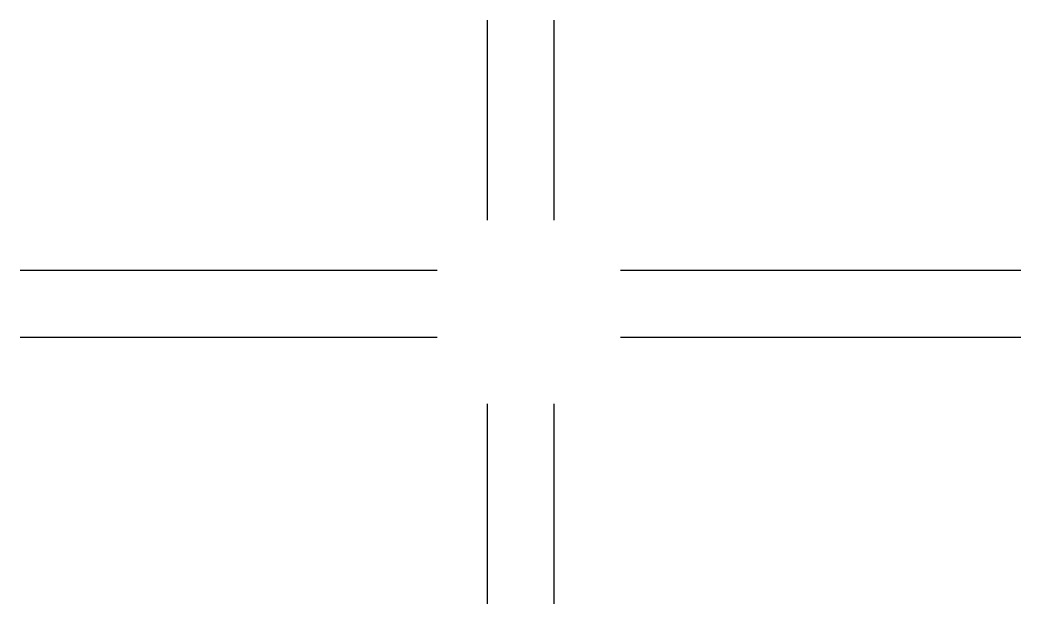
# Model space of a CAD drawing. Units: millimetres at full size, sheet at 1:100. Extents: x -21674 to 15061, y -9612 to 11816.
import ezdxf

# ---------------------------------------------------------------- set-up
doc = ezdxf.new("R2010")
doc.units = ezdxf.units.MM
doc.header["$LTSCALE"] = 100
doc.layers.add('0-0', color=7, linetype='Continuous')

msp = doc.modelspace()

# ---------------------------------------------------------------- linework, layer by layer
at = {"layer": '0-0'}
for p, q in [((-4530.6, 11816.3), (-4530.6, 4469.4)), ((-2081.6, 11816.3), (-2081.6, 4469.4)), ((-21673.5, 2632.7), (-6367.3, 2632.7)), ((367.3, 2632.7), (15061.2, 2632.7)), ((-21673.5, 183.7), (-6367.3, 183.7)), ((367.3, 183.7), (15061.2, 183.7)), ((-4530.6, -2265.3), (-4530.6, -9612.2)), ((-2081.6, -2265.3), (-2081.6, -9612.2))]:
    msp.add_line(p, q, dxfattribs=at)

doc.saveas('drawing.dxf')
